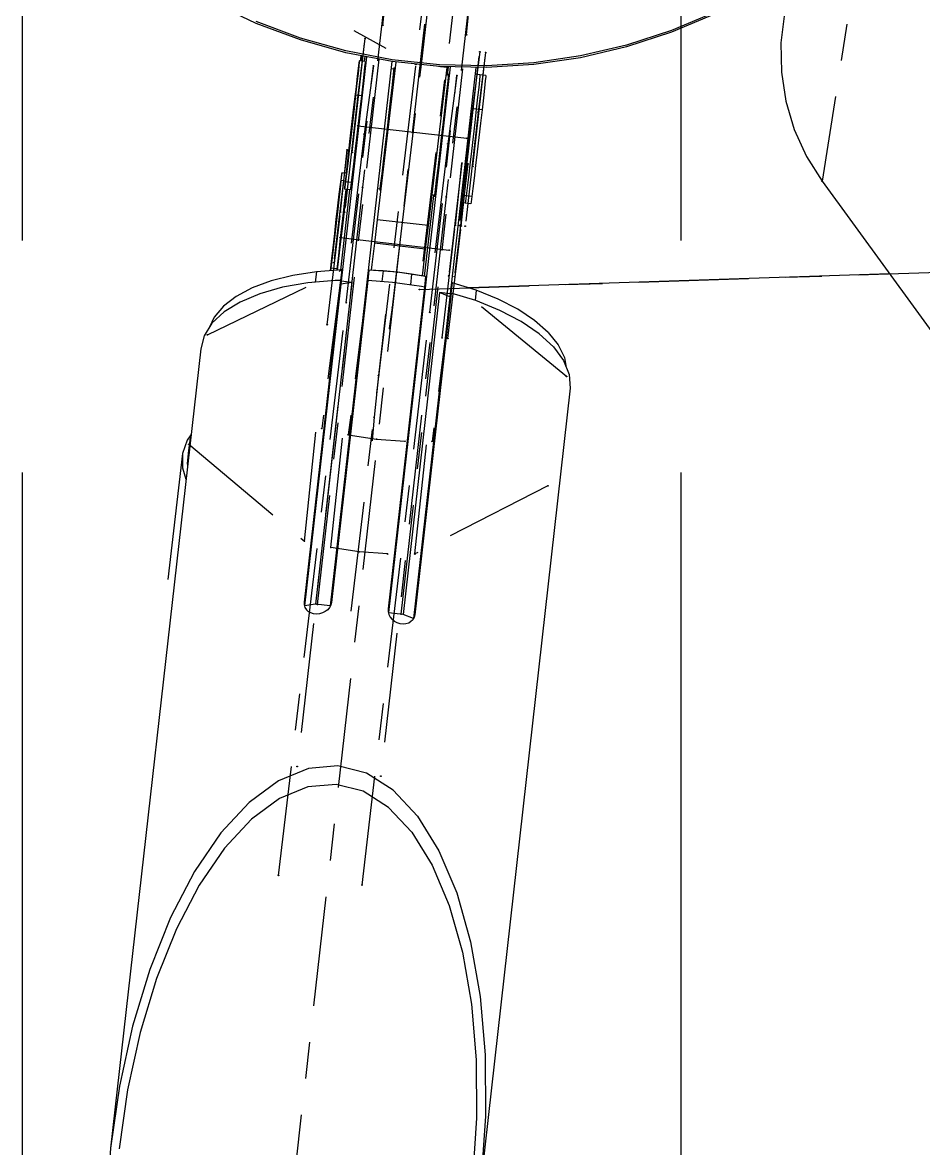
# Model space of a CAD drawing. Header units: millimetres. Extents: x 2368 to 8313, y 7493 to 11698.
# Drawn here: x 4150.59 to 4175.21, y 9108.5 to 9139.28 of the extents above; entities that cross this region are included whole.
import ezdxf

# ---------------------------------------------------------------- set-up
doc = ezdxf.new("R2010")
doc.units = ezdxf.units.MM
for name, pattern in [('CENTER', [50.8, 31.75, -6.35, 6.35, -6.35]), ('XKITLINE00', [0]), ('XKITLINE03', [6, 3, -1, 1, -1])]:
    doc.linetypes.add(name, pattern=pattern)

msp = doc.modelspace()

# ---------------------------------------------------------------- linework, layer by layer
at = {"color": 6, "linetype": 'CENTER'}
for p, q in [((4150.5882, 8739.6288), (4150.5882, 9217.681)), ((4168.5882, 8739.6288), (4168.5882, 9217.681))]:
    msp.add_line(p, q, dxfattribs=at)
at = {"color": 8, "linetype": 'XKITLINE03'}
for p, q in [((4163.5882, 9157.1224), (4158.0574, 9108.1004)), ((4159.5678, 9123.1961), (4163.5882, 9157.1224)), ((4150.8942, 9143.907), (4161.3362, 9138.1321)), ((4161.4881, 9138.1343), (4162.1676, 9144.0472)), ((4173.736, 9143.1855), (4172.4392, 9134.943)), ((4173.736, 9143.1855), (4172.4392, 9134.943)), ((4173.736, 9143.1855), (4172.4392, 9134.943)), ((4173.736, 9143.1855), (4172.4392, 9134.943)), ((4162.6005, 9141.6914), (4161.4387, 9131.9838)), ((4160.6364, 9141.2168), (4159.8817, 9134.7795)), ((4160.4383, 9139.2092), (4160.6364, 9141.2168)), ((4162.9212, 9140.9527), (4162.1665, 9134.5154)), ((4162.7231, 9138.9451), (4162.9212, 9140.9527)), ((4158.6518, 9123.3747), (4160.4383, 9139.2092)), ((4160.9365, 9123.1105), (4162.7231, 9138.9451)), ((4159.5953, 9135.7315), (4159.9466, 9138.8456)), ((4159.9466, 9138.8456), (4159.7414, 9137.2121)), ((4162.7343, 9135.3687), (4163.0857, 9138.4828)), ((4163.0857, 9138.4828), (4162.8804, 9136.8492)), ((4162.8933, 9135.3503), (4163.2446, 9138.4644)), ((4163.2446, 9138.4644), (4163.0394, 9136.8309)), ((4159.4372, 9131.6233), (4160.1762, 9138.1024)), ((4160.1762, 9138.1024), (4159.926, 9136.2334)), ((4160.9769, 9133.8129), (4161.4881, 9138.1343)), ((4161.7219, 9131.3592), (4162.461, 9137.8383)), ((4162.461, 9137.8383), (4162.2107, 9135.9693)), ((4159.7414, 9137.2121), (4159.39, 9134.098)), ((4162.8804, 9136.8492), (4162.5291, 9133.7351)), ((4163.0394, 9136.8309), (4162.688, 9133.7167)), ((4159.7478, 9136.4626), (4162.7279, 9136.1181)), ((4159.926, 9136.2334), (4159.5655, 9133.1916)), ((4162.2107, 9135.9693), (4161.8528, 9132.9491)), ((4159.46, 9135.8016), (4159.0952, 9132.7232)), ((4159.2797, 9134.1016), (4159.46, 9135.8016)), ((4162.599, 9135.4387), (4162.2342, 9132.3603)), ((4162.758, 9135.4203), (4162.3932, 9132.3419)), ((4162.4188, 9133.7388), (4162.599, 9135.4387)), ((4162.5777, 9133.7204), (4162.758, 9135.4203)), ((4159.8817, 9134.7795), (4158.0952, 9118.9446)), ((4162.1665, 9134.5154), (4160.3799, 9118.6805)), ((4158.9149, 9131.0232), (4159.2797, 9134.1016)), ((4160.697, 9131.4961), (4160.9769, 9133.8129)), ((4162.054, 9130.6604), (4162.4188, 9133.7388)), ((4162.2129, 9130.642), (4162.5777, 9133.7204)), ((4159.2669, 9133.4032), (4162.247, 9133.0587)), ((4155.6408, 9130.7437), (4159.3107, 9132.5199)), ((4159.3107, 9132.5199), (4158.7656, 9128.1821)), ((4160.0561, 9132.517), (4159.4904, 9128.0151)), ((4160.8345, 9132.4561), (4160.0561, 9132.517)), ((4161.6057, 9132.3379), (4160.8345, 9132.4561)), ((4161.4387, 9131.9838), (4177.4073, 9132.5213)), ((4162.3305, 9132.1708), (4161.7855, 9127.833)), ((4165.4553, 9129.6092), (4162.3305, 9132.1708)), ((4157.5822, 9115.9704), (4159.4372, 9131.6233)), ((4159.867, 9115.7063), (4161.7219, 9131.3592)), ((4160.5054, 9131.307), (4160.3194, 9129.6299)), ((4160.6206, 9130.9195), (4160.697, 9131.4961)), ((4160.3194, 9129.6299), (4160.1953, 9128.4917)), ((4158.2915, 9125.1047), (4158.6602, 9128.5814)), ((4159.0175, 9124.9344), (4159.395, 9128.4943)), ((4160.1953, 9128.4917), (4160.1397, 9127.8601)), ((4161.3113, 9124.7557), (4161.6791, 9128.2237)), ((4159.4904, 9128.0151), (4160.2616, 9127.8969)), ((4160.2616, 9127.8969), (4161.0401, 9127.8359)), ((4155.1335, 9127.7545), (4158.2915, 9125.1047)), ((4164.948, 9126.62), (4161.3113, 9124.7557)), ((4159.7892, 9124.815), (4159.0175, 9124.9344)), ((4160.5672, 9124.7552), (4159.7892, 9124.815))]:
    msp.add_line(p, q, dxfattribs=at)
at = {"color": 8, "linetype": 'XKITLINE00'}
for p, q in [((4156.9721, 9139.2578), (4155.8053, 9139.8098)), ((4169.517, 9139.5699), (4168.3275, 9139.0678)), ((4169.517, 9139.519), (4168.3275, 9139.0169)), ((4171.4152, 9139.5313), (4171.3173, 9138.732)), ((4171.4152, 9139.5313), (4171.3173, 9138.732)), ((4158.1818, 9138.8566), (4156.9721, 9139.3087)), ((4158.1818, 9138.8057), (4156.9721, 9139.2578)), ((4168.3275, 9139.0678), (4167.0994, 9138.6674)), ((4168.3275, 9139.0169), (4167.0994, 9138.6165)), ((4159.4257, 9138.5076), (4158.1818, 9138.8566)), ((4159.4257, 9138.4567), (4158.1818, 9138.8057)), ((4167.0994, 9138.6674), (4165.8416, 9138.3715)), ((4167.0994, 9138.6165), (4165.8416, 9138.3206)), ((4171.3173, 9138.732), (4171.3292, 9137.9268)), ((4171.3173, 9138.732), (4171.3292, 9137.9268)), ((4159.989, 9138.3488), (4159.2966, 9132.2118)), ((4160.695, 9138.2644), (4159.4257, 9138.5076)), ((4160.695, 9138.2135), (4159.4257, 9138.4567)), ((4159.8224, 9138.2867), (4159.816, 9138.2354)), ((4159.8343, 9138.3784), (4159.8224, 9138.2867)), ((4159.8527, 9138.3749), (4159.8379, 9138.2329)), ((4159.9412, 9138.3579), (4159.9254, 9138.2228)), ((4165.8416, 9138.3715), (4164.563, 9138.1823)), ((4165.8416, 9138.3206), (4164.563, 9138.1314)), ((4160.6785, 9138.2166), (4158.9995, 9123.3345)), ((4159.7645, 9138.0381), (4159.7373, 9137.8173)), ((4159.7786, 9138.0904), (4159.7575, 9137.8925)), ((4159.783, 9138.1808), (4159.7645, 9138.0381)), ((4159.773, 9138.0371), (4159.7645, 9138.0381)), ((4159.7902, 9138.2076), (4159.7786, 9138.0904)), ((4159.7917, 9138.2382), (4159.783, 9138.1808)), ((4159.7917, 9138.2382), (4159.7902, 9138.2076)), ((4159.9506, 9138.2199), (4159.7917, 9138.2382)), ((4159.9376, 9138.072), (4159.9165, 9137.8741)), ((4159.9491, 9138.1892), (4159.9376, 9138.072)), ((4159.9607, 9138.0977), (4159.9403, 9138.1)), ((4159.964, 9138.1275), (4159.9433, 9138.1299)), ((4159.9506, 9138.2199), (4159.9491, 9138.1892)), ((4160.7914, 9138.2033), (4160.2815, 9133.8933)), ((4162.2723, 9138.0715), (4160.5889, 9123.1512)), ((4160.7679, 9138.0044), (4160.656, 9138.0173)), ((4161.9804, 9138.1286), (4160.695, 9138.2644)), ((4161.9804, 9138.0777), (4160.695, 9138.2135)), ((4160.7356, 9138.0383), (4160.7293, 9137.964)), ((4160.7356, 9138.0383), (4160.7305, 9138.0087)), ((4160.7714, 9138.0341), (4160.7356, 9138.0383)), ((4162.1835, 9138.0539), (4161.6722, 9133.7325)), ((4161.9776, 9138.0777), (4161.9538, 9138.0805)), ((4163.2729, 9138.1011), (4161.9804, 9138.1286)), ((4163.2729, 9138.0503), (4161.9804, 9138.0777)), ((4162.1835, 9138.0539), (4162.0103, 9138.0739)), ((4162.1857, 9138.0733), (4162.1835, 9138.0539)), ((4162.2234, 9138.0725), (4162.1962, 9137.8393)), ((4162.975, 9138.0566), (4162.2767, 9131.8673)), ((4164.563, 9138.1823), (4163.2729, 9138.1011)), ((4164.563, 9138.1314), (4163.2729, 9138.0503)), ((4159.7373, 9137.8173), (4159.7026, 9137.5295)), ((4159.7575, 9137.8925), (4159.728, 9137.6238)), ((4159.9165, 9137.8741), (4159.8869, 9137.6054)), ((4160.7102, 9137.7811), (4160.6797, 9137.5021)), ((4160.7293, 9137.964), (4160.7102, 9137.7811)), ((4162.2454, 9137.8336), (4162.1586, 9137.8436)), ((4162.2193, 9137.7917), (4162.2003, 9137.6088)), ((4162.2257, 9137.866), (4162.2193, 9137.7917)), ((4162.2257, 9137.866), (4162.2205, 9137.8364)), ((4162.2488, 9137.8634), (4162.2257, 9137.866)), ((4163.0897, 9137.857), (4162.9543, 9137.8727)), ((4163.0766, 9137.7092), (4163.0555, 9137.5112)), ((4163.0766, 9137.7092), (4163.0555, 9137.5112)), ((4163.0882, 9137.8264), (4163.0766, 9137.7092)), ((4163.0882, 9137.8264), (4163.0766, 9137.7092)), ((4163.0897, 9137.857), (4163.0882, 9137.8264)), ((4163.0897, 9137.857), (4163.0882, 9137.8264)), ((4163.2486, 9137.8386), (4163.0897, 9137.857)), ((4163.2356, 9137.6908), (4163.2145, 9137.4929)), ((4163.2471, 9137.808), (4163.2356, 9137.6908)), ((4163.2486, 9137.8386), (4163.2471, 9137.808)), ((4171.3292, 9137.9268), (4171.4505, 9137.1307)), ((4171.3292, 9137.9268), (4171.4505, 9137.1307)), ((4159.7026, 9137.5295), (4159.6622, 9137.1891)), ((4159.728, 9137.6238), (4159.6915, 9137.2978)), ((4159.8869, 9137.6054), (4159.8504, 9137.2794)), ((4160.6797, 9137.5021), (4160.6399, 9137.146)), ((4162.2003, 9137.6088), (4162.1698, 9137.3299)), ((4163.0555, 9137.5112), (4163.026, 9137.2425)), ((4163.0555, 9137.5112), (4163.026, 9137.2425)), ((4163.2145, 9137.4929), (4163.1849, 9137.2242)), ((4159.6622, 9137.1891), (4159.6182, 9136.8132)), ((4159.6915, 9137.2978), (4159.6498, 9136.9308)), ((4159.8504, 9137.2794), (4159.6915, 9137.2978)), ((4159.8504, 9137.2794), (4159.8088, 9136.9124)), ((4160.6399, 9137.146), (4160.5934, 9136.7371)), ((4162.1698, 9137.3299), (4162.13, 9136.9738)), ((4163.026, 9137.2425), (4162.9895, 9136.9165)), ((4163.026, 9137.2425), (4162.9895, 9136.9165)), ((4163.1849, 9137.2242), (4163.1484, 9136.8982)), ((4171.4505, 9137.1307), (4171.6791, 9136.3586)), ((4171.4505, 9137.1307), (4171.6791, 9136.3586)), ((4159.6182, 9136.8132), (4159.5726, 9136.4207)), ((4159.6498, 9136.9308), (4159.6051, 9136.5413)), ((4159.8088, 9136.9124), (4159.764, 9136.5229)), ((4160.5934, 9136.7371), (4160.5435, 9136.3032)), ((4162.13, 9136.9738), (4162.0835, 9136.5648)), ((4162.9895, 9136.9165), (4162.8482, 9136.9329)), ((4162.9895, 9136.9165), (4162.9478, 9136.5496)), ((4162.9895, 9136.9165), (4162.9478, 9136.5496)), ((4163.1484, 9136.8982), (4162.9895, 9136.9165)), ((4163.1484, 9136.8982), (4163.1068, 9136.5312)), ((4159.6051, 9136.5413), (4159.5596, 9136.1488)), ((4159.764, 9136.5229), (4159.7185, 9136.1304)), ((4162.0835, 9136.5648), (4162.0335, 9136.131)), ((4162.9478, 9136.5496), (4162.9031, 9136.1601)), ((4162.9478, 9136.5496), (4162.9031, 9136.1601)), ((4163.1068, 9136.5312), (4163.062, 9136.1417)), ((4159.5596, 9136.1488), (4159.5155, 9135.7729)), ((4159.5726, 9136.4207), (4159.5279, 9136.0312)), ((4159.7185, 9136.1304), (4159.6744, 9135.7545)), ((4160.5435, 9136.3032), (4160.4935, 9135.8739)), ((4162.0335, 9136.131), (4161.9835, 9135.7017)), ((4162.9031, 9136.1601), (4162.8576, 9135.7675)), ((4162.9031, 9136.1601), (4162.8576, 9135.7675)), ((4163.062, 9136.1417), (4163.0165, 9135.7492)), ((4171.6791, 9136.3586), (4172.0108, 9135.6248)), ((4171.6791, 9136.3586), (4172.0108, 9135.6248)), ((4159.5279, 9136.0312), (4159.4862, 9135.6642)), ((4160.4935, 9135.8739), (4160.4468, 9135.4785)), ((4159.4862, 9135.6642), (4159.4497, 9135.3382)), ((4159.5155, 9135.7729), (4159.4751, 9135.4325)), ((4159.5024, 9135.6623), (4159.4862, 9135.6642)), ((4159.6744, 9135.7545), (4159.6341, 9135.4141)), ((4161.9835, 9135.7017), (4161.9369, 9135.3062)), ((4162.8576, 9135.7675), (4162.8135, 9135.3916)), ((4162.8576, 9135.7675), (4162.8135, 9135.3916)), ((4163.0165, 9135.7492), (4162.9724, 9135.3733)), ((4172.0108, 9135.6248), (4172.4392, 9134.943)), ((4172.0108, 9135.6248), (4172.4392, 9134.943)), ((4159.4497, 9135.3382), (4159.4202, 9135.0695)), ((4159.4751, 9135.4325), (4159.4404, 9135.1447)), ((4159.6341, 9135.4141), (4159.5994, 9135.1263)), ((4160.4468, 9135.4785), (4160.4066, 9135.1439)), ((4161.9369, 9135.3062), (4161.8967, 9134.9716)), ((4162.8135, 9135.3916), (4162.7731, 9135.0513)), ((4162.8135, 9135.3916), (4162.7731, 9135.0513)), ((4162.9724, 9135.3733), (4162.932, 9135.0329)), ((4159.2904, 9134.9608), (4159.2657, 9134.7331)), ((4159.2922, 9135.0458), (4159.2683, 9134.8552)), ((4159.3058, 9135.1113), (4159.2904, 9134.9608)), ((4159.4159, 9134.9463), (4159.2904, 9134.9608)), ((4159.3068, 9135.1549), (4159.2922, 9135.0458)), ((4159.3114, 9135.1771), (4159.3058, 9135.1113)), ((4159.4425, 9135.162), (4159.3114, 9135.1771)), ((4159.4132, 9134.9239), (4159.3948, 9134.7812)), ((4159.4202, 9135.0695), (4159.3991, 9134.8716)), ((4159.4404, 9135.1447), (4159.4132, 9134.9239)), ((4159.5721, 9134.9055), (4159.4132, 9134.9239)), ((4159.5721, 9134.9055), (4159.5537, 9134.7628)), ((4159.5994, 9135.1263), (4159.5721, 9134.9055)), ((4160.3757, 9134.8929), (4160.3562, 9134.7426)), ((4160.4066, 9135.1439), (4160.3757, 9134.8929)), ((4161.8967, 9134.9716), (4161.8658, 9134.7206)), ((4162.7731, 9135.0513), (4162.7384, 9134.7635)), ((4162.7731, 9135.0513), (4162.7384, 9134.7635)), ((4162.932, 9135.0329), (4162.8974, 9134.7451)), ((4172.4392, 9134.943), (4177.3248, 9128.2332)), ((4172.4392, 9134.943), (4177.3248, 9128.2332)), ((4159.2364, 9134.5927), (4159.1981, 9134.2716)), ((4159.2657, 9134.7331), (4159.2332, 9134.4396)), ((4159.2683, 9134.8552), (4159.2364, 9134.5927)), ((4159.5214, 9134.7081), (4159.2743, 9132.5173)), ((4159.3948, 9134.7812), (4159.3861, 9134.7237)), ((4159.545, 9134.7054), (4159.3861, 9134.7237)), ((4159.3991, 9134.8716), (4159.3875, 9134.7544)), ((4159.4247, 9134.7147), (4159.3921, 9134.4212)), ((4159.4252, 9134.7192), (4159.4247, 9134.7147)), ((4159.4452, 9134.7169), (4159.4269, 9134.5571)), ((4159.5537, 9134.7628), (4159.545, 9134.7054)), ((4159.5876, 9134.7913), (4159.5578, 9134.7947)), ((4159.591, 9134.8211), (4159.5617, 9134.8245)), ((4160.3805, 9134.7298), (4160.2864, 9134.7407)), ((4160.3562, 9134.7426), (4160.3494, 9134.7032)), ((4160.3519, 9134.7331), (4160.3494, 9134.7032)), ((4160.377, 9134.7), (4160.3494, 9134.7032)), ((4161.8658, 9134.7206), (4161.8463, 9134.5703)), ((4162.7384, 9134.7635), (4162.7112, 9134.5427)), ((4162.7384, 9134.7635), (4162.7112, 9134.5427)), ((4162.8974, 9134.7451), (4162.8701, 9134.5243)), ((4159.2332, 9134.4396), (4159.1944, 9134.095)), ((4159.4269, 9134.5571), (4159.3407, 9133.8096)), ((4159.3921, 9134.4212), (4159.3533, 9134.0767)), ((4161.8188, 9134.5556), (4161.5693, 9132.3441)), ((4161.8758, 9134.557), (4161.7712, 9134.5691)), ((4161.8197, 9134.5635), (4161.8188, 9134.5556)), ((4161.8413, 9134.553), (4161.8188, 9134.5556)), ((4161.8463, 9134.5703), (4161.8395, 9134.531)), ((4161.842, 9134.5609), (4161.8395, 9134.531)), ((4161.8724, 9134.5272), (4161.8395, 9134.531)), ((4162.6841, 9134.3425), (4162.5576, 9134.3571)), ((4162.7112, 9134.5427), (4162.5803, 9134.5578)), ((4162.6928, 9134.4), (4162.6841, 9134.3425)), ((4162.6928, 9134.4), (4162.6841, 9134.3425)), ((4162.843, 9134.3241), (4162.6841, 9134.3425)), ((4162.7112, 9134.5427), (4162.6928, 9134.4)), ((4162.7112, 9134.5427), (4162.6928, 9134.4)), ((4162.8701, 9134.5243), (4162.7112, 9134.5427)), ((4162.8517, 9134.3816), (4162.843, 9134.3241)), ((4162.8701, 9134.5243), (4162.8517, 9134.3816)), ((4159.1944, 9134.095), (4159.1512, 9133.7167)), ((4159.1981, 9134.2716), (4159.1552, 9133.9077)), ((4159.2141, 9134.2697), (4159.1981, 9134.2716)), ((4159.3533, 9134.0767), (4159.3102, 9133.6984)), ((4159.1512, 9133.7167), (4159.1059, 9133.3236)), ((4159.1552, 9133.9077), (4159.11, 9133.5195)), ((4159.3407, 9133.8096), (4159.2543, 9133.0661)), ((4159.3102, 9133.6984), (4159.2648, 9133.3053)), ((4160.2815, 9133.8933), (4160.2054, 9133.2526)), ((4161.6722, 9133.7325), (4160.2815, 9133.8933)), ((4161.6722, 9133.7325), (4161.5961, 9133.0918)), ((4159.11, 9133.5195), (4159.0647, 9133.1264)), ((4159.0647, 9133.1264), (4159.0216, 9132.7481)), ((4159.1059, 9133.3236), (4159.0607, 9132.9354)), ((4159.2543, 9133.0661), (4159.1893, 9132.5112)), ((4159.2648, 9133.3053), (4159.2196, 9132.9171)), ((4160.2054, 9133.2526), (4160.1358, 9132.6716)), ((4161.5961, 9133.0918), (4160.2054, 9133.2526)), ((4161.5961, 9133.0918), (4161.5265, 9132.5108)), ((4159.0216, 9132.7481), (4158.9933, 9132.4971)), ((4159.0607, 9132.9354), (4159.0178, 9132.5716)), ((4159.2196, 9132.9171), (4159.1768, 9132.5532)), ((4158.6227, 9132.4705), (4157.9768, 9132.3708)), ((4158.6227, 9132.4705), (4158.5904, 9132.1841)), ((4159.3107, 9132.5199), (4158.6227, 9132.4705)), ((4159.0178, 9132.5716), (4159.0091, 9132.4982)), ((4159.1768, 9132.5532), (4159.0178, 9132.5716)), ((4159.1768, 9132.5532), (4159.1716, 9132.5099)), ((4159.3107, 9132.5199), (4159.2781, 9132.2313)), ((4160.0561, 9132.517), (4159.8544, 9130.9116)), ((4160.0561, 9132.517), (4160.0233, 9132.227)), ((4160.445, 9132.4938), (4160.0561, 9132.517)), ((4160.1358, 9132.6716), (4160.1166, 9132.5134)), ((4160.445, 9132.4938), (4160.4118, 9132.2001)), ((4160.8345, 9132.4561), (4160.445, 9132.4938)), ((4161.2222, 9132.404), (4160.8345, 9132.4561)), ((4161.5265, 9132.5108), (4161.5076, 9132.3548)), ((4157.3871, 9132.2233), (4156.8665, 9132.0309)), ((4157.9768, 9132.3708), (4157.3871, 9132.2233)), ((4158.3865, 9132.1666), (4157.6949, 9132.0452)), ((4159.2789, 9132.2313), (4158.2864, 9123.4343)), ((4159.2868, 9132.1334), (4158.2945, 9123.3381)), ((4159.1303, 9132.2304), (4158.3865, 9132.1666)), ((4159.5891, 9132.178), (4158.5968, 9123.381)), ((4160.0241, 9132.2269), (4159.0316, 9123.4299)), ((4159.2789, 9132.2313), (4159.1303, 9132.2304)), ((4159.2966, 9132.2118), (4159.2868, 9132.1334)), ((4159.5891, 9132.178), (4159.2868, 9132.1334)), ((4159.3098, 9132.3286), (4159.2893, 9132.331)), ((4159.5891, 9132.178), (4159.2966, 9132.2118)), ((4160.0164, 9132.1651), (4159.8147, 9130.5597)), ((4160.7006, 9132.1801), (4160.0241, 9132.2269)), ((4161.4885, 9132.0673), (4160.7006, 9132.1801)), ((4161.2222, 9132.404), (4161.1891, 9132.1102)), ((4161.6057, 9132.3379), (4161.2222, 9132.404)), ((4161.6057, 9132.3379), (4161.5731, 9132.0487)), ((4162.3305, 9132.1708), (4162.1293, 9130.5691)), ((4162.3305, 9132.1708), (4162.2983, 9131.8853)), ((4162.9866, 9131.966), (4162.3305, 9132.1708)), ((4174.2792, 9132.416), (4162.7845, 9132.0291)), ((4156.8665, 9132.0309), (4156.4264, 9131.798)), ((4157.0725, 9131.869), (4156.5348, 9131.6426)), ((4157.6949, 9132.0452), (4157.0725, 9131.869)), ((4161.5739, 9132.0485), (4160.5814, 9123.2515)), ((4161.9844, 9131.9011), (4160.9917, 9123.1042)), ((4162.2991, 9131.885), (4161.3066, 9123.088)), ((4161.5739, 9132.0485), (4161.4885, 9132.0673)), ((4161.586, 9131.9887), (4161.5671, 9131.9881)), ((4162.2767, 9131.8673), (4161.9844, 9131.9011)), ((4162.2669, 9131.7889), (4161.9844, 9131.9011)), ((4162.2908, 9131.8189), (4162.0896, 9130.2172)), ((4162.2767, 9131.8673), (4162.2669, 9131.7889)), ((4162.3127, 9132.0132), (4162.2931, 9132.0125)), ((4162.9729, 9131.6802), (4162.2991, 9131.885)), ((4162.9866, 9131.966), (4162.9549, 9131.6856)), ((4163.5893, 9131.7221), (4162.9866, 9131.966)), ((4156.0765, 9131.5297), (4155.8243, 9131.2317)), ((4156.4264, 9131.798), (4156.0765, 9131.5297)), ((4156.5348, 9131.6426), (4156.095, 9131.3713)), ((4159.2319, 9131.647), (4159.2132, 9131.6491)), ((4159.9512, 9131.6465), (4159.9374, 9131.6481)), ((4159.9533, 9131.6632), (4159.9393, 9131.6648)), ((4162.2669, 9131.7889), (4161.2744, 9122.9919)), ((4163.633, 9131.4154), (4162.9729, 9131.6802)), ((4164.1255, 9131.4443), (4163.5893, 9131.7221)), ((4155.8243, 9131.2317), (4155.6952, 9130.9533)), ((4156.095, 9131.3713), (4155.7638, 9131.062)), ((4161.5176, 9131.3828), (4161.499, 9131.3849)), ((4162.2234, 9131.2824), (4162.2099, 9131.2839)), ((4164.2161, 9131.1114), (4163.633, 9131.4154)), ((4164.5835, 9131.1389), (4164.1255, 9131.4443)), ((4155.7638, 9131.062), (4155.5494, 9130.7222)), ((4164.7079, 9130.7757), (4164.2161, 9131.1114)), ((4164.9533, 9130.8124), (4164.5835, 9131.1389)), ((4155.5494, 9130.7222), (4155.4571, 9130.3603)), ((4165.0964, 9130.4166), (4164.7079, 9130.7757)), ((4164.9533, 9130.8124), (4165.2268, 9130.4719)), ((4155.4571, 9130.3603), (4152.9923, 9108.5139)), ((4165.0964, 9130.4166), (4165.3718, 9130.043)), ((4165.2268, 9130.4719), (4165.398, 9130.1251)), ((4165.3718, 9130.043), (4165.5275, 9129.6639)), ((4165.398, 9130.1251), (4165.4486, 9129.856)), ((4165.5275, 9129.6639), (4165.5596, 9129.2889)), ((4165.5596, 9129.2889), (4163.1224, 9107.687)), ((4155.0907, 9127.8688), (4154.9637, 9127.4983)), ((4155.1919, 9128.0097), (4155.0907, 9127.8688)), ((4155.1655, 9127.9283), (4155.1243, 9127.5805)), ((4155.1655, 9127.9283), (4155.1283, 9127.5775)), ((4155.1888, 9127.9825), (4155.1655, 9127.9283)), ((4158.8023, 9127.8396), (4158.7842, 9127.8467)), ((4155.1243, 9127.5805), (4155.0871, 9127.2297)), ((4155.1301, 9127.5938), (4155.1243, 9127.5805)), ((4155.1283, 9127.5775), (4155.1377, 9127.5295)), ((4158.7951, 9127.7756), (4158.7764, 9127.7777)), ((4159.5133, 9127.6993), (4159.4925, 9127.7039)), ((4161.8078, 9127.5305), (4161.7864, 9127.5303)), ((4154.9637, 9127.4983), (4154.5558, 9124.0567)), ((4154.9637, 9127.4983), (4154.9607, 9127.1116)), ((4155.0871, 9127.2297), (4155.0978, 9127.1752)), ((4154.9607, 9127.1116), (4155.0557, 9126.8027)), ((4158.4465, 9124.6856), (4158.4278, 9124.6878)), ((4158.2864, 9123.4343), (4158.2876, 9123.3619)), ((4158.2876, 9123.3619), (4158.3074, 9123.2933)), ((4158.5968, 9123.381), (4158.2949, 9123.3364)), ((4158.3074, 9123.2933), (4158.3449, 9123.2318)), ((4158.3982, 9123.1806), (4158.3449, 9123.2318)), ((4158.9995, 9123.3345), (4158.5968, 9123.381)), ((4158.8892, 9123.2038), (4158.8635, 9123.1833)), ((4158.9281, 9123.2326), (4158.8892, 9123.2038)), ((4158.9791, 9123.2912), (4158.9281, 9123.2326)), ((4159.0142, 9123.3581), (4158.9791, 9123.2912)), ((4159.0316, 9123.4299), (4159.0142, 9123.3581)), ((4160.5814, 9123.2515), (4160.5823, 9123.1771)), ((4158.4646, 9123.1422), (4158.3982, 9123.1806)), ((4158.5407, 9123.1186), (4158.4646, 9123.1422)), ((4158.6228, 9123.111), (4158.5407, 9123.1186)), ((4158.7068, 9123.1196), (4158.6228, 9123.111)), ((4158.7884, 9123.1441), (4158.7068, 9123.1196)), ((4158.8635, 9123.1833), (4158.7884, 9123.1441)), ((4160.5823, 9123.1771), (4160.6014, 9123.1024)), ((4160.9917, 9123.1042), (4160.5889, 9123.1507)), ((4160.6014, 9123.1024), (4160.6376, 9123.0312)), ((4160.6376, 9123.0312), (4160.6893, 9122.967)), ((4160.7537, 9122.9131), (4160.6893, 9122.967)), ((4160.8277, 9122.8721), (4160.7537, 9122.9131)), ((4161.2744, 9122.9919), (4160.9917, 9123.1042)), ((4161.205, 9122.9063), (4161.1418, 9122.8674)), ((4161.2419, 9122.9447), (4161.205, 9122.9063)), ((4161.2551, 9122.9576), (4161.2419, 9122.9447)), ((4161.2894, 9123.0183), (4161.2551, 9122.9576)), ((4161.3066, 9123.088), (4161.2894, 9123.0183)), ((4160.9075, 9122.8462), (4160.8277, 9122.8721)), ((4160.9892, 9122.8366), (4160.9075, 9122.8462)), ((4161.0686, 9122.8438), (4160.9892, 9122.8366)), ((4161.1418, 9122.8674), (4161.0686, 9122.8438)), ((4158.4028, 9118.8929), (4157.5878, 9118.5581)), ((4159.2093, 9118.962), (4158.4028, 9118.8929)), ((4159.9875, 9118.7636), (4159.2093, 9118.962)), ((4160.7181, 9118.3026), (4159.9875, 9118.7636)), ((4157.5878, 9118.5581), (4156.7843, 9117.9658)), ((4158.3867, 9118.3915), (4157.6096, 9118.0723)), ((4159.1558, 9118.4574), (4158.3867, 9118.3915)), ((4159.8978, 9118.2682), (4159.1558, 9118.4574)), ((4160.7181, 9118.3026), (4161.3833, 9117.5904)), ((4156.7843, 9117.9658), (4156.0122, 9117.1306)), ((4157.6096, 9118.0723), (4156.8434, 9117.5075)), ((4160.5945, 9117.8287), (4159.8978, 9118.2682)), ((4160.5945, 9117.8287), (4161.2287, 9117.1496)), ((4156.8434, 9117.5075), (4156.1072, 9116.7111)), ((4161.3833, 9117.5904), (4161.9665, 9116.6446)), ((4156.0122, 9117.1306), (4155.2904, 9116.073)), ((4161.2287, 9117.1496), (4161.7849, 9116.2477)), ((4156.1072, 9116.7111), (4155.4189, 9115.7027)), ((4161.9665, 9116.6446), (4162.4535, 9115.4883)), ((4161.7849, 9116.2477), (4162.2492, 9115.1451)), ((4155.2904, 9116.073), (4154.6368, 9114.8192)), ((4155.4189, 9115.7027), (4154.7957, 9114.507)), ((4162.4535, 9115.4883), (4162.8322, 9114.1502)), ((4162.2492, 9115.1451), (4162.6104, 9113.8691)), ((4154.6368, 9114.8192), (4154.0674, 9113.3998)), ((4154.7957, 9114.507), (4154.2527, 9113.1536)), ((4162.8322, 9114.1502), (4163.0933, 9112.6631)), ((4162.6104, 9113.8691), (4162.8594, 9112.4511)), ((4154.0674, 9113.3998), (4153.5962, 9111.85)), ((4154.2527, 9113.1536), (4153.8034, 9111.6758)), ((4162.8594, 9112.4511), (4162.9902, 9110.9259)), ((4163.0933, 9112.6631), (4163.2305, 9111.0636)), ((4153.5962, 9111.85), (4153.2349, 9110.2079)), ((4153.8034, 9111.6758), (4153.4589, 9110.11)), ((4162.9902, 9110.9259), (4162.9995, 9109.3312)), ((4163.2305, 9111.0636), (4163.2403, 9109.3912)), ((4153.2349, 9110.2079), (4152.9923, 9108.5139)), ((4153.4589, 9110.11), (4153.2276, 9108.4946)), ((4163.2403, 9109.3912), (4163.1224, 9107.687)), ((4162.9995, 9109.3312), (4162.8871, 9107.7062)), ((4152.9923, 9108.5139), (4152.8745, 9106.8096))]:
    msp.add_line(p, q, dxfattribs=at)
for centre in [(4160.4383, 9139.2092), (4160.4383, 9139.2092), (4162.7231, 9138.9451), (4162.7231, 9138.9451), (4159.9466, 9138.8456), (4159.9466, 9138.8456), (4163.0857, 9138.4828), (4163.0857, 9138.4828), (4163.2446, 9138.4644), (4163.2446, 9138.4644), (4160.1762, 9138.1024), (4160.1762, 9138.1024), (4161.3362, 9138.1321), (4161.4881, 9138.1343), (4161.4881, 9138.1343), (4162.461, 9137.8383), (4162.461, 9137.8383), (4159.7414, 9137.2121), (4159.7414, 9137.2121), (4162.8804, 9136.8492), (4162.8804, 9136.8492), (4163.0394, 9136.8309), (4163.0394, 9136.8309), (4159.7478, 9136.4626), (4159.926, 9136.2334), (4159.926, 9136.2334), (4162.7279, 9136.1181), (4162.2107, 9135.9693), (4162.2107, 9135.9693), (4159.46, 9135.8016), (4159.46, 9135.8016), (4159.5953, 9135.7315), (4162.599, 9135.4387), (4162.599, 9135.4387), (4162.7343, 9135.3687), (4162.758, 9135.4203), (4162.758, 9135.4203), (4162.8933, 9135.3503), (4172.4392, 9134.943), (4172.4392, 9134.943), (4172.4392, 9134.943), (4172.4392, 9134.943), (4159.8817, 9134.7795), (4159.8817, 9134.7795), (4162.1665, 9134.5154), (4162.1665, 9134.5154), (4159.2797, 9134.1016), (4159.2797, 9134.1016), (4159.39, 9134.098), (4160.9769, 9133.8129), (4160.9769, 9133.8129), (4162.4188, 9133.7388), (4162.4188, 9133.7388), (4162.5291, 9133.7351), (4162.5777, 9133.7204), (4162.5777, 9133.7204), (4162.688, 9133.7167), (4159.2669, 9133.4032), (4162.247, 9133.0587), (4159.0952, 9132.7232), (4159.3107, 9132.5199), (4159.3107, 9132.5199), (4160.0561, 9132.517), (4160.0561, 9132.517), (4160.8345, 9132.4561), (4160.8345, 9132.4561), (4161.6057, 9132.3379), (4162.2342, 9132.3603), (4162.3305, 9132.1708), (4162.3305, 9132.1708), (4162.3932, 9132.3419), (4161.4387, 9131.9838), (4161.4387, 9131.9838), (4159.4372, 9131.6233), (4159.4372, 9131.6233), (4160.697, 9131.4961), (4160.697, 9131.4961), (4161.7219, 9131.3592), (4161.7219, 9131.3592), (4158.9149, 9131.0232), (4160.6206, 9130.9195), (4155.6408, 9130.7437), (4162.054, 9130.6604), (4162.2129, 9130.642), (4160.3194, 9129.6299), (4160.3194, 9129.6299), (4165.4553, 9129.6092), (4160.1953, 9128.4917), (4160.1953, 9128.4917), (4158.7656, 9128.1821), (4159.4904, 9128.0151), (4159.4904, 9128.0151), (4160.1397, 9127.8601), (4160.2616, 9127.8969), (4160.2616, 9127.8969), (4161.0401, 9127.8359), (4161.7855, 9127.833), (4155.1335, 9127.7545), (4164.948, 9126.62), (4158.2915, 9125.1047), (4158.2915, 9125.1047), (4159.0175, 9124.9344), (4159.0175, 9124.9344), (4159.7892, 9124.815), (4159.7892, 9124.815), (4160.5672, 9124.7552), (4161.3113, 9124.7557), (4161.3113, 9124.7557), (4158.6518, 9123.3747), (4160.9365, 9123.1105), (4158.0952, 9118.9446), (4160.3799, 9118.6805), (4157.5822, 9115.9704), (4159.867, 9115.7063)]:
    msp.add_circle(centre, 0.01, dxfattribs=at)

doc.saveas('drawing.dxf')
